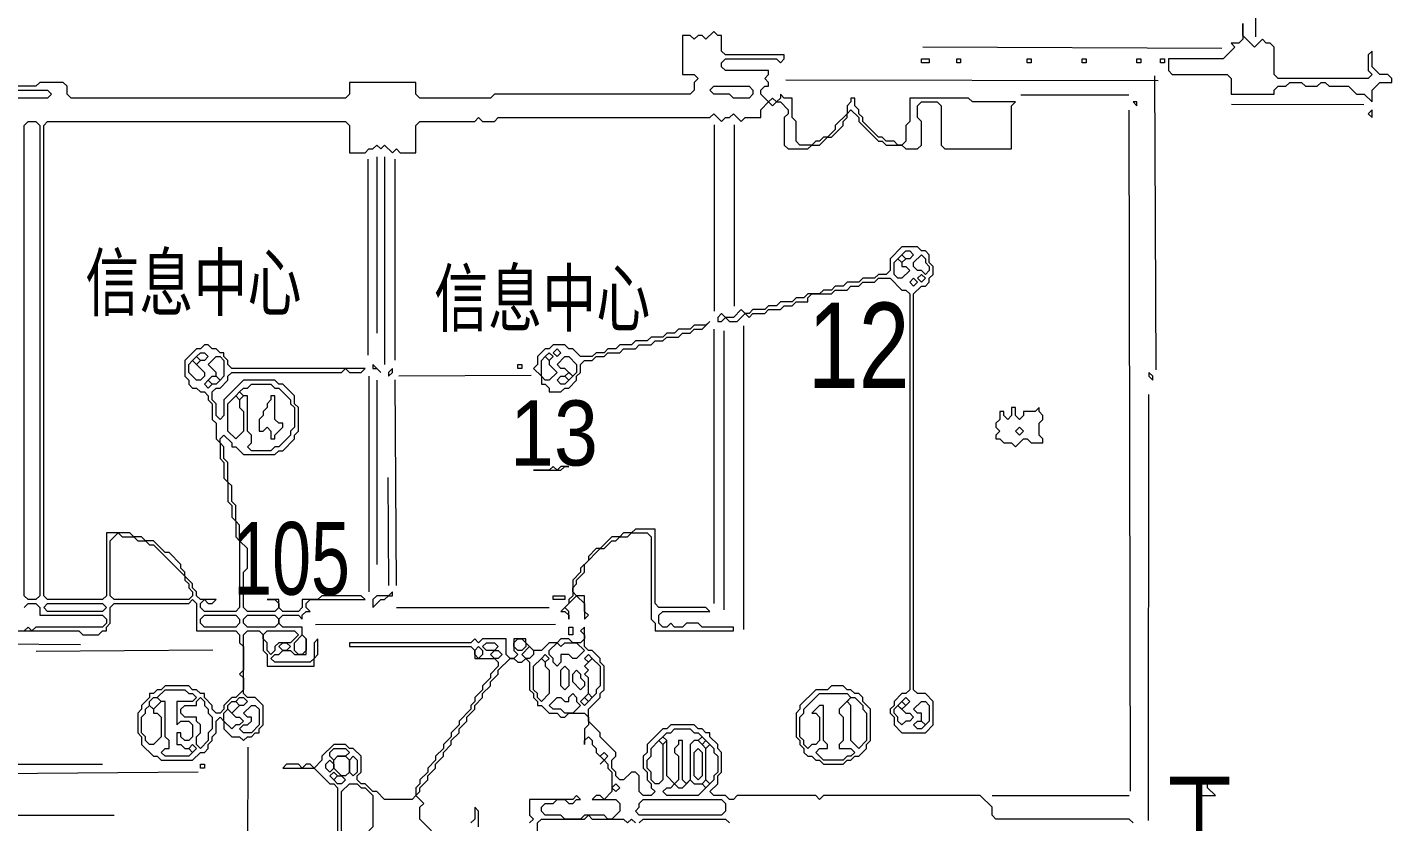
# Model space of a CAD drawing. Extents: x 10 to 1972, y 11 to 1392.
# Drawn here: x 1305.8 to 1654, y 807.3 to 1010.1 of the extents above; entities that cross this region are included whole.
import ezdxf

# ---------------------------------------------------------------- set-up
doc = ezdxf.new("R2010")
doc.units = 0
for name, color, linetype, lineweight in [('OCR_TEXT', 6, 'Continuous', 0), ('TRACE_CURVE', 6, 'Continuous', 0), ('TRACE_STRAIGHT', 5, 'Continuous', 0), ('TRACE_TEXT_SYMBOL', 6, 'Continuous', 0)]:
    doc.layers.add(name, color=color, linetype=linetype, lineweight=lineweight)
doc.styles.add('wqy-unicode', font='wqy-unicode.lff')

msp = doc.modelspace()

# ---------------------------------------------------------------- linework, layer by layer
at = {"layer": 'TRACE_CURVE', "color": 6}
for points in [[(1515, 988), (1512, 985), (1512, 984), (1510, 982), (1509, 982), (1508, 981), (1507, 981), (1506, 980), (1503, 980), (1502, 981), (1502, 986), (1501, 987), (1501, 992), (1499, 992), (1498, 993), (1498, 992), (1497, 991), (1496, 992), (1495, 991), (1493, 993), (1493, 994), (1494, 995), (1495, 995), (1495, 996), (1494, 997), (1495, 998), (1495, 999), (1484, 999), (1483, 1000), (1483, 1001), (1484, 1002), (1497, 1002), (1498, 1001), (1499, 1002), (1499, 1003), (1484, 1003), (1483, 1004), (1483, 1008), (1482, 1008), (1481, 1009), (1479, 1007), (1478, 1008), (1477, 1008), (1476, 1007), (1475, 1008), (1473, 1008), (1473, 998), (1476, 998), (1477, 997), (1476, 996), (1476, 994), (1475, 993), (1425, 993), (1424, 992), (1406, 992), (1405, 993), (1405, 996), (1388, 996), (1388, 993), (1387, 992), (1317, 992), (1316, 993), (1316, 995), (1315, 996)], [(1315, 996), (1309, 996), (1308, 995), (1298, 995)], [(1489, 987), (1493, 987), (1493, 989), (1495, 991), (1496, 990), (1497, 991), (1498, 991), (1500, 989), (1500, 988), (1499, 987), (1499, 980), (1500, 979), (1505, 979), (1506, 980), (1508, 980), (1510, 982), (1511, 982), (1514, 985), (1514, 986), (1515, 987), (1515, 988), (1516, 989), (1518, 987), (1518, 986), (1523, 981), (1524, 981), (1525, 980), (1529, 980), (1530, 979), (1533, 979), (1534, 980), (1534, 986), (1533, 987), (1533, 990), (1534, 991), (1538, 991), (1539, 990), (1539, 980), (1540, 979), (1557, 979), (1557, 990), (1558, 991), (1547, 991), (1546, 992), (1531, 992), (1531, 986), (1530, 985), (1530, 981), (1529, 980), (1528, 980), (1527, 981), (1525, 981), (1524, 982), (1523, 982), (1519, 986), (1519, 987), (1518, 988), (1518, 989), (1517, 990), (1517, 992), (1516, 992), (1516, 991), (1515, 990), (1515, 988)], [(1358, 885), (1359, 884), (1359, 880), (1360, 879), (1360, 862), (1359, 861), (1351, 861), (1350, 862), (1350, 863), (1351, 864), (1352, 863), (1353, 863), (1354, 864), (1350, 864), (1349, 865), (1349, 866), (1348, 867), (1348, 868), (1346, 870), (1346, 871), (1345, 872), (1345, 873), (1342, 876), (1341, 876), (1338, 879), (1336, 879), (1335, 880), (1333, 880), (1332, 881), (1326, 881), (1326, 865), (1325, 864), (1311, 864), (1310, 865), (1310, 985), (1311, 986), (1387, 986), (1388, 985), (1388, 978), (1392, 978), (1393, 979), (1394, 979), (1395, 980), (1396, 979), (1397, 980), (1399, 978), (1400, 979), (1401, 978), (1405, 978), (1405, 985), (1406, 986), (1420, 986), (1421, 987), (1422, 986), (1425, 986), (1426, 987), (1480, 987), (1481, 988), (1483, 986), (1484, 987), (1485, 987), (1486, 988), (1488, 986), (1489, 987)], [(1529, 954), (1526, 951), (1526, 948), (1525, 947), (1523, 947), (1522, 946), (1519, 946), (1518, 945), (1515, 945), (1514, 944), (1512, 944), (1511, 943), (1509, 943), (1508, 942), (1505, 942), (1504, 941), (1502, 941), (1501, 940), (1498, 940), (1497, 939), (1495, 939), (1494, 938), (1491, 938), (1490, 937), (1489, 937), (1488, 938), (1486, 936), (1484, 936), (1483, 937), (1482, 936), (1482, 935), (1483, 935), (1484, 936), (1485, 935), (1487, 935), (1489, 937), (1490, 936), (1491, 937), (1494, 937), (1495, 938), (1498, 938), (1499, 939), (1501, 939), (1502, 940), (1505, 940), (1505, 941), (1506, 942), (1511, 942), (1512, 943), (1515, 943), (1516, 944), (1518, 944), (1519, 945), (1522, 945), (1523, 946), (1526, 946), (1529, 943), (1530, 943), (1531, 942), (1531, 841), (1530, 840), (1529, 840), (1527, 838), (1527, 837)], [(1527, 837), (1526, 836), (1526, 835), (1527, 834), (1527, 832), (1529, 830), (1535, 830), (1537, 832), (1537, 838), (1535, 840), (1533, 840), (1532, 841), (1532, 942), (1534, 944), (1535, 944), (1536, 945), (1536, 946), (1537, 947), (1537, 949), (1536, 950), (1536, 952), (1535, 953), (1534, 953), (1533, 954), (1529, 954)], [(1369, 901), (1370, 902), (1371, 902), (1374, 905), (1374, 906), (1375, 907), (1375, 913), (1374, 914), (1374, 916), (1371, 919), (1370, 919), (1369, 920), (1361, 920), (1356, 915), (1356, 911), (1355, 910), (1354, 911), (1354, 914), (1353, 915), (1353, 917), (1354, 918), (1355, 918), (1357, 920), (1357, 921), (1358, 922), (1386, 922), (1387, 923), (1388, 922), (1391, 922), (1392, 923), (1358, 923), (1357, 924), (1357, 925), (1356, 926), (1356, 927), (1355, 927), (1354, 928), (1353, 928), (1352, 929), (1351, 929), (1350, 928), (1349, 928), (1346, 925), (1346, 921), (1347, 920), (1347, 919), (1348, 918), (1349, 918), (1350, 917), (1351, 917), (1352, 916), (1352, 915), (1353, 914), (1353, 910), (1354, 909), (1354, 905), (1355, 904), (1355, 900), (1356, 899), (1356, 895), (1357, 894), (1357, 889), (1358, 888), (1358, 885)], [(1379, 853), (1379, 849), (1378, 848), (1369, 848), (1368, 849), (1369, 850), (1370, 850), (1371, 851), (1373, 851), (1374, 850), (1377, 850), (1377, 854), (1376, 855), (1376, 857), (1371, 857), (1370, 858), (1370, 859), (1371, 860), (1375, 860), (1376, 859), (1376, 860), (1377, 861), (1378, 861), (1377, 862), (1377, 863), (1378, 864), (1392, 864), (1391, 865), (1381, 865), (1380, 864), (1376, 864), (1376, 862), (1375, 861), (1371, 861), (1370, 862), (1370, 864), (1367, 864), (1369, 864), (1370, 863), (1370, 862), (1369, 861), (1362, 861), (1361, 862), (1361, 871), (1362, 872), (1362, 877), (1360, 879), (1360, 883), (1359, 884), (1359, 888), (1358, 889), (1358, 893), (1357, 894), (1357, 899), (1356, 900), (1356, 903), (1355, 904), (1355, 905), (1356, 906), (1358, 904), (1358, 903), (1359, 903), (1361, 901), (1369, 901)], [(1299, 856), (1319, 856), (1320, 855), (1324, 855), (1325, 856), (1326, 856), (1326, 857), (1327, 858), (1327, 862), (1328, 863), (1347, 863), (1348, 864), (1349, 863), (1349, 856), (1359, 856), (1360, 855), (1360, 853), (1361, 852), (1361, 846), (1360, 845), (1361, 844), (1361, 841), (1359, 839), (1358, 839), (1356, 837)], [(1305, 862), (1306, 863), (1308, 863), (1309, 862), (1309, 860), (1325, 860), (1326, 859), (1326, 858), (1325, 857), (1308, 857), (1307, 856), (1306, 857), (1305, 856)], [(1448, 857), (1447, 856), (1448, 855), (1448, 854), (1447, 853), (1445, 853), (1444, 854), (1442, 854), (1441, 853), (1439, 853), (1437, 851), (1435, 851), (1433, 853), (1433, 854), (1430, 854), (1430, 851), (1431, 850), (1430, 849), (1429, 849), (1428, 850), (1428, 854), (1422, 854), (1421, 853), (1420, 854), (1419, 853), (1388, 853), (1388, 852), (1419, 852), (1420, 851), (1420, 849), (1425, 849), (1426, 848), (1426, 847), (1424, 845), (1424, 844), (1422, 842), (1422, 841), (1420, 839), (1420, 838), (1419, 837), (1419, 836), (1416, 833), (1416, 832), (1414, 830), (1414, 829), (1412, 827), (1412, 826), (1410, 824), (1410, 823), (1408, 821), (1408, 820), (1406, 818), (1406, 817), (1405, 816), (1405, 814), (1404, 813), (1397, 813), (1395, 815), (1394, 815), (1392, 817), (1391, 817), (1390, 818), (1390, 819), (1391, 820)], [(1463, 814), (1462, 815), (1462, 819), (1461, 820), (1460, 820), (1458, 818), (1457, 818), (1456, 819), (1456, 820), (1455, 821), (1455, 823), (1456, 824), (1456, 825), (1452, 829), (1452, 830), (1449, 833), (1449, 836), (1452, 839), (1452, 840), (1453, 841), (1453, 847), (1452, 848), (1452, 849), (1450, 851), (1449, 851), (1448, 852), (1448, 857)], [(1356, 837), (1356, 836), (1355, 835), (1354, 835), (1353, 836), (1353, 837), (1351, 839), (1351, 840), (1350, 840), (1349, 841), (1348, 841), (1347, 842), (1341, 842), (1340, 841), (1339, 841), (1338, 840), (1337, 840), (1337, 839), (1335, 837), (1335, 836), (1334, 835), (1334, 830), (1335, 829), (1335, 827), (1338, 824), (1339, 824), (1340, 823), (1348, 823), (1350, 825), (1351, 825), (1352, 826), (1352, 827), (1353, 828), (1353, 829), (1354, 830), (1354, 833), (1355, 834), (1356, 833), (1356, 831), (1358, 829), (1360, 829), (1361, 828), (1362, 829), (1363, 829), (1364, 830), (1365, 830), (1365, 831), (1366, 832), (1366, 837), (1364, 839), (1362, 839), (1361, 840), (1361, 855), (1362, 856), (1365, 856), (1366, 855), (1366, 851), (1367, 850), (1367, 847), (1379, 847), (1379, 849), (1380, 850), (1380, 854), (1379, 853)], [(1409, 805), (1406, 808), (1406, 811), (1407, 812), (1405, 814), (1406, 815), (1406, 816), (1408, 818), (1408, 819), (1410, 821), (1410, 822), (1412, 824), (1412, 825), (1414, 827), (1414, 828), (1416, 830), (1416, 831), (1418, 833), (1418, 834), (1420, 836), (1420, 837), (1422, 839), (1422, 840), (1424, 842), (1424, 843), (1426, 845), (1426, 846), (1429, 849)], [(1429, 849), (1430, 849), (1431, 848), (1432, 848), (1433, 849), (1434, 848), (1434, 841), (1435, 840), (1435, 839), (1436, 838), (1436, 837), (1437, 837), (1439, 835), (1441, 835), (1442, 834), (1443, 834), (1444, 835), (1448, 835), (1449, 834), (1449, 832), (1448, 831), (1448, 827), (1448, 828), (1449, 829), (1450, 828), (1450, 827), (1451, 826), (1451, 825), (1453, 823), (1452, 822), (1453, 823), (1454, 822), (1454, 821), (1455, 820), (1455, 815), (1453, 813), (1452, 814), (1451, 814), (1450, 813), (1456, 813), (1457, 812), (1457, 810), (1455, 808), (1454, 808), (1453, 809), (1448, 809), (1447, 808), (1443, 808), (1442, 809), (1438, 809), (1437, 810), (1437, 811), (1438, 812), (1440, 812), (1441, 813), (1443, 813), (1444, 812), (1445, 812), (1446, 813), (1447, 813), (1446, 814), (1445, 813), (1434, 813), (1434, 809)], [(1588, 807), (1587, 808), (1553, 808), (1552, 809), (1552, 811), (1549, 814), (1509, 814), (1508, 813), (1507, 814), (1487, 814), (1486, 813), (1485, 813), (1484, 814), (1481, 814), (1480, 815), (1482, 817), (1482, 819), (1483, 820), (1483, 825), (1482, 826), (1482, 827), (1480, 829), (1480, 830), (1479, 830), (1478, 831), (1477, 831), (1476, 832), (1470, 832), (1469, 831), (1468, 831), (1464, 827), (1464, 825), (1463, 824), (1463, 821), (1464, 820), (1464, 818), (1465, 817), (1465, 816), (1466, 815), (1465, 814), (1463, 814)], [(1391, 820), (1391, 824), (1389, 826), (1388, 826), (1387, 827), (1384, 827), (1381, 824), (1381, 823), (1379, 821), (1378, 822), (1377, 822), (1376, 821), (1375, 822), (1372, 822), (1371, 821), (1379, 821), (1383, 817), (1384, 817), (1385, 816), (1385, 804)], [(1421, 806), (1421, 810), (1420, 811), (1420, 808), (1419, 807)], [(1434, 809), (1435, 808), (1434, 807)], [(1436, 804), (1436, 807), (1437, 808), (1448, 808)], [(1448, 808), (1449, 809), (1450, 808), (1458, 808), (1459, 807)], [(1459, 807), (1460, 808), (1461, 807)], [(1462, 807), (1463, 808), (1484, 808), (1485, 807)]]:
    msp.add_lwpolyline(points, dxfattribs=at)
for points in [[(1302, 993), (1303, 994), (1311, 994), (1312, 993), (1311, 992), (1303, 992)], [(1480, 994), (1481, 995), (1490, 995), (1491, 994), (1491, 993), (1490, 992), (1486, 992), (1485, 993), (1481, 993)], [(1305, 985), (1306, 986), (1308, 986), (1309, 985), (1309, 865), (1308, 864), (1306, 864), (1305, 865)], [(1527, 950), (1528, 951), (1529, 950), (1529, 949), (1530, 949), (1531, 948), (1529, 946), (1528, 946), (1527, 947)], [(1528, 951), (1529, 952), (1530, 951), (1529, 950)], [(1529, 952), (1530, 953), (1531, 953), (1532, 952), (1531, 951), (1530, 951)], [(1534, 952), (1535, 951), (1535, 950), (1536, 949), (1536, 948), (1535, 947), (1534, 948), (1533, 948), (1532, 949), (1532, 950)], [(1531, 945), (1532, 946), (1533, 945), (1532, 944)], [(1533, 946), (1534, 947), (1535, 946), (1534, 945)], [(1349, 926), (1350, 927), (1351, 927), (1352, 926), (1351, 925), (1350, 925)], [(1347, 924), (1348, 925), (1351, 922), (1351, 921), (1350, 920), (1349, 920), (1347, 922)], [(1348, 925), (1349, 926), (1350, 925), (1349, 924)], [(1354, 926), (1355, 926), (1356, 925), (1356, 921), (1355, 920), (1354, 921), (1354, 922), (1352, 924)], [(1351, 919), (1352, 920), (1353, 919), (1352, 918)], [(1352, 920), (1353, 921), (1354, 921), (1355, 920), (1354, 919), (1353, 919)], [(1359, 916), (1360, 915), (1360, 913), (1361, 912), (1361, 907), (1359, 905), (1357, 907), (1357, 914)], [(1359, 916), (1360, 917), (1361, 916), (1360, 915)], [(1362, 918), (1363, 919), (1368, 919), (1369, 918), (1370, 918), (1373, 915), (1373, 914), (1374, 913), (1374, 908), (1373, 907), (1373, 906), (1370, 903), (1369, 903), (1368, 902), (1363, 902), (1362, 903), (1363, 904), (1363, 906), (1362, 907), (1362, 916), (1361, 916), (1360, 917), (1361, 918)], [(1329, 881), (1330, 880), (1333, 880), (1334, 879), (1336, 879), (1337, 878), (1338, 878), (1346, 870), (1346, 869), (1347, 868), (1347, 867), (1348, 866), (1348, 865), (1347, 864), (1328, 864), (1327, 865), (1327, 879)], [(1310, 862), (1311, 863), (1325, 863), (1326, 862), (1325, 861), (1311, 861)], [(1350, 859), (1351, 860), (1359, 860), (1360, 859), (1360, 858), (1359, 857), (1351, 857), (1350, 858)], [(1361, 859), (1362, 860), (1369, 860), (1370, 859), (1370, 858), (1369, 857), (1362, 857), (1361, 858)], [(1366, 855), (1367, 856), (1374, 856), (1375, 855), (1373, 853), (1370, 853), (1369, 852), (1369, 851), (1368, 850), (1367, 851), (1367, 853), (1366, 854)], [(1376, 855), (1377, 854), (1377, 851), (1376, 850), (1375, 850), (1374, 851), (1374, 853)], [(1430, 853), (1431, 854), (1432, 854), (1433, 853), (1433, 852), (1432, 851), (1431, 851), (1430, 852)], [(1370, 852), (1371, 853), (1372, 853), (1373, 852), (1372, 851), (1371, 851)], [(1420, 851), (1421, 852), (1422, 851), (1422, 850), (1421, 849), (1420, 850)], [(1422, 852), (1423, 853), (1425, 853), (1426, 852), (1425, 851), (1423, 851)], [(1424, 850), (1425, 851), (1426, 851), (1427, 850), (1426, 849), (1425, 849)], [(1434, 852), (1435, 851), (1435, 850), (1434, 849), (1433, 849), (1432, 850)], [(1437, 849), (1438, 850), (1439, 849), (1438, 848)], [(1441, 853), (1442, 852), (1443, 853), (1446, 853), (1448, 851), (1446, 849), (1445, 849), (1444, 850), (1442, 850), (1442, 848), (1441, 847), (1440, 848), (1440, 849), (1439, 850), (1439, 851)], [(1448, 849), (1449, 850), (1450, 849), (1449, 848)], [(1437, 849), (1438, 848), (1438, 847), (1439, 846), (1439, 840), (1437, 838), (1436, 839), (1436, 840), (1435, 841), (1435, 847)], [(1442, 846), (1443, 847), (1444, 846), (1444, 842), (1443, 841), (1442, 842)], [(1450, 849), (1452, 847), (1452, 842), (1451, 841), (1451, 840), (1450, 839), (1449, 840), (1449, 844), (1448, 845), (1449, 846), (1448, 847)], [(1445, 845), (1446, 846), (1447, 845), (1447, 844), (1448, 843), (1448, 842), (1447, 841), (1445, 843)], [(1341, 841), (1346, 841), (1347, 840), (1348, 840), (1349, 839), (1348, 838), (1344, 838), (1344, 832), (1345, 833), (1347, 833), (1348, 832), (1348, 829), (1347, 828), (1346, 828), (1345, 829), (1345, 830), (1344, 830), (1344, 827), (1345, 827), (1346, 826), (1347, 826), (1348, 825), (1347, 824), (1341, 824), (1340, 825), (1341, 826), (1342, 826), (1342, 828), (1341, 829), (1341, 838), (1340, 838), (1339, 839)], [(1444, 839), (1445, 840), (1446, 839), (1446, 838), (1447, 837), (1445, 835), (1443, 835), (1442, 836), (1440, 836), (1439, 837), (1441, 839), (1442, 839), (1443, 838), (1444, 838)], [(1448, 839), (1449, 840), (1450, 839), (1449, 838)], [(1336, 836), (1337, 837), (1338, 836), (1338, 835), (1339, 835), (1340, 834), (1340, 829), (1338, 827), (1337, 827), (1336, 828), (1336, 829), (1335, 830), (1335, 834), (1336, 835)], [(1337, 838), (1338, 839), (1339, 839), (1340, 838), (1338, 836), (1337, 837)], [(1349, 838), (1350, 839), (1351, 838), (1351, 837), (1352, 836), (1352, 835), (1353, 834), (1353, 831), (1352, 830), (1352, 828), (1350, 826), (1349, 827), (1349, 829), (1350, 830), (1350, 832), (1349, 833), (1349, 834), (1346, 834), (1345, 835), (1345, 836), (1346, 837), (1349, 837)], [(1356, 835), (1357, 836), (1359, 834), (1360, 834), (1361, 833), (1360, 832), (1359, 832), (1358, 831), (1356, 833)], [(1357, 837), (1358, 838), (1359, 838), (1360, 837), (1358, 835), (1357, 836)], [(1359, 838), (1360, 839), (1361, 839), (1362, 838), (1361, 837), (1360, 837)], [(1363, 837), (1364, 837), (1365, 836), (1365, 832), (1363, 830), (1361, 830), (1360, 831), (1361, 832), (1362, 832), (1363, 833), (1363, 834), (1362, 834), (1361, 835)], [(1447, 838), (1448, 839), (1449, 838), (1448, 837)], [(1527, 836), (1528, 837), (1530, 835), (1531, 835), (1532, 834), (1531, 833), (1530, 833), (1529, 832), (1528, 833), (1528, 834), (1527, 835)], [(1528, 837), (1529, 838), (1530, 837), (1529, 836)], [(1529, 838), (1530, 839), (1531, 838), (1530, 837)], [(1534, 838), (1535, 838), (1536, 837), (1536, 833), (1535, 832), (1534, 833), (1534, 835), (1533, 835), (1532, 836)], [(1532, 832), (1533, 833), (1534, 833), (1535, 832), (1534, 831), (1533, 831)], [(1467, 828), (1468, 829), (1469, 828), (1468, 827)], [(1470, 830), (1471, 831), (1475, 831), (1476, 830), (1477, 830), (1478, 829), (1477, 828), (1476, 828), (1475, 827), (1475, 818), (1474, 817), (1473, 818), (1473, 828), (1472, 828), (1472, 827), (1471, 826), (1471, 825), (1472, 824), (1472, 818), (1471, 817), (1469, 819), (1469, 828), (1468, 829), (1469, 830)], [(1477, 828), (1478, 829), (1479, 828), (1478, 827)], [(1347, 826), (1348, 827), (1349, 826), (1348, 825)], [(1383, 825), (1384, 826), (1387, 826), (1388, 825), (1387, 824), (1385, 824), (1384, 823), (1383, 824)], [(1467, 828), (1468, 827), (1468, 818), (1467, 817), (1466, 817), (1465, 818), (1465, 820), (1464, 821), (1464, 823), (1465, 824), (1465, 826)], [(1476, 825), (1477, 826), (1478, 825), (1478, 819), (1477, 818), (1476, 819)], [(1478, 827), (1479, 828), (1480, 827), (1479, 826)], [(1479, 826), (1480, 827), (1481, 826), (1481, 825), (1482, 824), (1482, 820), (1481, 819), (1481, 818), (1480, 817), (1479, 818)], [(1382, 822), (1383, 823), (1384, 822), (1384, 821), (1383, 820), (1382, 821)], [(1384, 823), (1385, 824), (1387, 824), (1388, 823), (1388, 820), (1387, 819), (1386, 819), (1384, 821)], [(1388, 823), (1389, 824), (1390, 823), (1390, 820), (1389, 819), (1388, 820)], [(1452, 824), (1453, 825), (1454, 824), (1453, 823)], [(1383, 819), (1384, 820), (1385, 819), (1384, 818)], [(1384, 818), (1385, 819), (1386, 819), (1387, 818), (1386, 817), (1385, 817)], [(1388, 817), (1390, 817), (1391, 816), (1392, 816), (1394, 814), (1394, 806), (1392, 804), (1387, 804), (1386, 805), (1386, 815)], [(1455, 816), (1456, 817), (1457, 816), (1456, 815)], [(1475, 818), (1476, 817), (1478, 817), (1479, 816), (1477, 814), (1469, 814), (1468, 815), (1469, 816), (1470, 816), (1471, 817), (1472, 816), (1473, 816)], [(1478, 817), (1479, 818), (1480, 817), (1479, 816)], [(1462, 812), (1463, 813), (1483, 813), (1484, 812), (1484, 810), (1483, 809), (1462, 809), (1461, 810), (1462, 811)]]:
    msp.add_lwpolyline(points, close=True, dxfattribs=at)
at = {"layer": 'TRACE_STRAIGHT', "color": 5}
for p, q in [((1619.16, 1163.87), (1619.23, 1007.62)), ((1534.37, 1005.05), (1610.63, 1004.71)), ((1499.37, 996.63), (1594.37, 996.5)), ((1593.49, 997.63), (1593.81, 922.62)), ((1559.37, 992.83), (1586.88, 992.82)), ((1586.95, 988.88), (1587.27, 815.12)), ((1613.13, 990.48), (1646.87, 990.37)), ((1481.09, 985.13), (1481.1, 937.62)), ((1486.21, 985.13), (1486.21, 938.87)), ((1392.7, 976.37), (1392.71, 926.37)), ((1395, 977), (1395, 932)), ((1397, 977), (1397, 924)), ((1399.7, 925.12), (1399.7, 976.37)), ((1488.6, 933.88), (1488.62, 856.37)), ((1481, 933), (1481, 863)), ((1483.55, 932.63), (1483.57, 861.37)), ((1393, 921), (1393, 866)), ((1395, 920), (1395, 873)), ((1399.64, 920.13), (1399.98, 867.62)), ((1400.63, 921.07), (1434.38, 921.24)), ((1591.95, 807.63), (1592.01, 916.38)), ((1397.8, 895.12), (1397.96, 867.62)), ((1400, 862), (1439, 862)), ((1379.38, 857.64), (1440.62, 857.7)), ((1279.37, 852.89), (1319.37, 852.5)), ((1308.12, 850.81), (1353.13, 851.19)), ((1362.08, 797.62), (1362.18, 826.38)), ((1261, 822), (1325, 822)), ((1221.86, 819.03), (1349.38, 820.06)), ((1552, 814), (1587, 814)), ((1229, 809), (1328, 809))]:
    msp.add_line(p, q, dxfattribs=at)
at = {"layer": 'TRACE_TEXT_SYMBOL', "color": 6}
for points in [[(1616, 1011), (1616, 1007), (1615, 1006), (1613, 1006), (1614, 1005), (1611, 1002), (1597, 1002), (1597, 999), (1598, 998), (1612, 998), (1613, 997), (1613, 993), (1624, 993), (1624, 994), (1625, 995), (1627, 995), (1628, 996), (1631, 996), (1632, 995), (1635, 995), (1636, 996), (1637, 996), (1638, 995), (1643, 995), (1645, 993), (1647, 993), (1649, 991), (1649, 994), (1651, 996), (1654, 996), (1654, 997), (1653, 998), (1651, 998), (1649, 1000), (1649, 1004), (1648, 1003), (1648, 999), (1649, 998), (1648, 997), (1625, 997), (1624, 998), (1624, 1005), (1623, 1006), (1622, 1006), (1621, 1007), (1619, 1005), (1616, 1008)], [(1534, 1002), (1536, 1002), (1536, 1001), (1534, 1001)], [(1543, 1002), (1544, 1002), (1544, 1001), (1543, 1001)], [(1561, 1002), (1562, 1002), (1562, 1001), (1561, 1001)], [(1575, 1002), (1576, 1002), (1576, 1001), (1575, 1001)], [(1589, 1002), (1590, 1002), (1590, 1001), (1589, 1001)], [(1595, 1002), (1596, 1002), (1596, 1001), (1595, 1001)], [(1588, 991), (1589, 990), (1589, 991)], [(1649, 989), (1648, 988), (1649, 987)], [(1480, 935), (1479, 934), (1476, 934), (1475, 933), (1472, 933), (1471, 932), (1469, 932), (1468, 931), (1465, 931), (1464, 930), (1461, 930), (1460, 929), (1457, 929), (1456, 928), (1454, 928), (1453, 927), (1451, 927), (1450, 926), (1447, 926), (1445, 928), (1444, 928), (1443, 929), (1440, 929), (1439, 928), (1438, 928), (1436, 926), (1436, 924), (1435, 923), (1437, 921), (1437, 919), (1438, 919), (1439, 918), (1439, 917), (1442, 917), (1443, 918), (1444, 918), (1446, 920), (1446, 921), (1447, 922), (1447, 924), (1448, 925), (1450, 925), (1451, 926), (1453, 926), (1454, 927), (1457, 927), (1458, 928), (1461, 928), (1462, 929), (1465, 929), (1466, 930), (1468, 930), (1469, 931), (1472, 931), (1473, 932), (1475, 932), (1476, 933), (1478, 933)], [(1438, 926), (1439, 927), (1440, 926), (1439, 925)], [(1440, 927), (1441, 928), (1442, 927), (1441, 926)], [(1394, 924), (1394, 923), (1395, 923), (1396, 922)], [(1399, 923), (1398, 922), (1398, 921), (1399, 922)], [(1431, 924), (1432, 924), (1432, 923), (1431, 923)], [(1437, 925), (1438, 926), (1439, 925), (1439, 924), (1441, 922), (1439, 920), (1438, 920), (1437, 921)], [(1443, 926), (1444, 926), (1446, 924), (1446, 922), (1445, 921), (1443, 923), (1442, 923), (1441, 924)], [(1441, 920), (1442, 921), (1443, 921), (1444, 920), (1443, 919), (1442, 919)], [(1443, 921), (1444, 922), (1445, 921), (1444, 920)], [(1592, 922), (1592, 921), (1593, 920), (1593, 921)], [(1368, 916), (1368, 915), (1367, 914), (1367, 913), (1366, 912), (1366, 911), (1365, 910), (1365, 907), (1366, 907), (1367, 908), (1368, 907), (1368, 905), (1369, 905), (1369, 906), (1371, 908), (1371, 909), (1370, 909), (1369, 910), (1369, 916)], [(1557, 913), (1557, 911), (1556, 910), (1555, 911), (1555, 912), (1554, 912), (1554, 910), (1553, 909), (1553, 908), (1554, 907), (1553, 906), (1553, 905), (1554, 905), (1555, 904), (1557, 904), (1558, 903), (1560, 905), (1561, 905), (1562, 904), (1565, 904), (1565, 905), (1564, 906), (1564, 909), (1565, 910), (1565, 911), (1564, 912), (1564, 913), (1563, 912), (1560, 912), (1560, 911), (1559, 910), (1558, 911), (1558, 913)], [(1558, 907), (1559, 908), (1560, 907), (1559, 906)], [(1440, 898), (1439, 897), (1435, 897), (1442, 897), (1443, 898), (1444, 898), (1442, 898), (1441, 897)], [(1461, 882), (1460, 881), (1458, 881), (1457, 880), (1455, 880), (1452, 877), (1451, 877), (1449, 875), (1449, 874), (1447, 872), (1447, 871), (1445, 869), (1445, 865), (1444, 864), (1444, 863), (1442, 861), (1443, 861), (1444, 860), (1444, 859), (1444, 861), (1443, 862), (1446, 865), (1448, 863), (1448, 859), (1449, 860), (1448, 861), (1448, 865), (1446, 865), (1445, 866), (1445, 867), (1446, 868), (1446, 869), (1448, 871), (1448, 873), (1452, 877), (1453, 877), (1455, 879), (1456, 879), (1457, 880), (1459, 880), (1460, 881), (1464, 881), (1465, 880), (1465, 859), (1466, 858), (1466, 856), (1486, 856), (1486, 857), (1478, 857), (1477, 858), (1474, 858), (1473, 857), (1471, 857), (1470, 858), (1469, 857), (1468, 857), (1467, 858), (1467, 860), (1468, 861), (1480, 861), (1479, 862), (1467, 862), (1466, 863), (1466, 882)], [(1399, 866), (1398, 865), (1395, 865), (1394, 864), (1394, 862), (1396, 864), (1397, 864), (1398, 865), (1399, 865)], [(1440, 865), (1443, 865), (1443, 864), (1440, 864)], [(1444, 857), (1445, 857), (1445, 855), (1444, 855)], [(1511, 842), (1510, 841), (1507, 841), (1503, 837), (1503, 836), (1502, 835), (1502, 829), (1503, 828), (1503, 827), (1504, 826), (1504, 825), (1505, 824), (1506, 824), (1507, 823), (1508, 823), (1509, 822), (1514, 822), (1515, 823), (1516, 823), (1517, 824), (1518, 824), (1520, 826), (1520, 827), (1521, 828), (1521, 836), (1519, 838), (1519, 839), (1518, 840), (1517, 840), (1516, 841), (1515, 841), (1514, 842)], [(1508, 840), (1515, 840), (1516, 839), (1513, 836), (1513, 835), (1514, 834), (1514, 828), (1513, 827), (1513, 826), (1516, 826), (1517, 825), (1516, 824), (1515, 824), (1514, 823), (1509, 823), (1507, 825), (1508, 826), (1510, 826), (1510, 827), (1509, 828), (1509, 837), (1508, 837), (1506, 835), (1507, 835), (1508, 834), (1508, 828), (1507, 827), (1506, 827), (1505, 826), (1504, 827), (1504, 828), (1503, 829), (1503, 834), (1504, 835), (1504, 836)], [(1515, 838), (1516, 839), (1517, 839), (1519, 837), (1519, 836), (1520, 835), (1520, 828), (1518, 826), (1516, 828), (1516, 837)], [(1350, 822), (1351, 822), (1351, 821), (1350, 821)], [(1605, 817), (1605, 814), (1609, 814), (1607, 816), (1607, 817)]]:
    msp.add_lwpolyline(points, close=True, dxfattribs=at)

# ---------------------------------------------------------------- texts
at = {"layer": 'OCR_TEXT', "color": 6, "style": 'wqy-unicode'}
for s, height, width, p in [('信息中心', 14.05, 0.72, (1320.6, 937.92)), ('信息中心', 14.05, 0.72, (1409.6, 933.92)), ('12', 21.782, 0.80128, (1505, 918)), ('13', 16.612, 0.908239, (1429, 898.22)), ('105', 18.547, 0.72, (1358.36, 865.25)), ('工', 19.39, 0.72, (1595.41, 799.59))]:
    msp.add_text(s, height=height, dxfattribs=dict(at, width=width)).set_placement(p)

doc.saveas('drawing.dxf')
